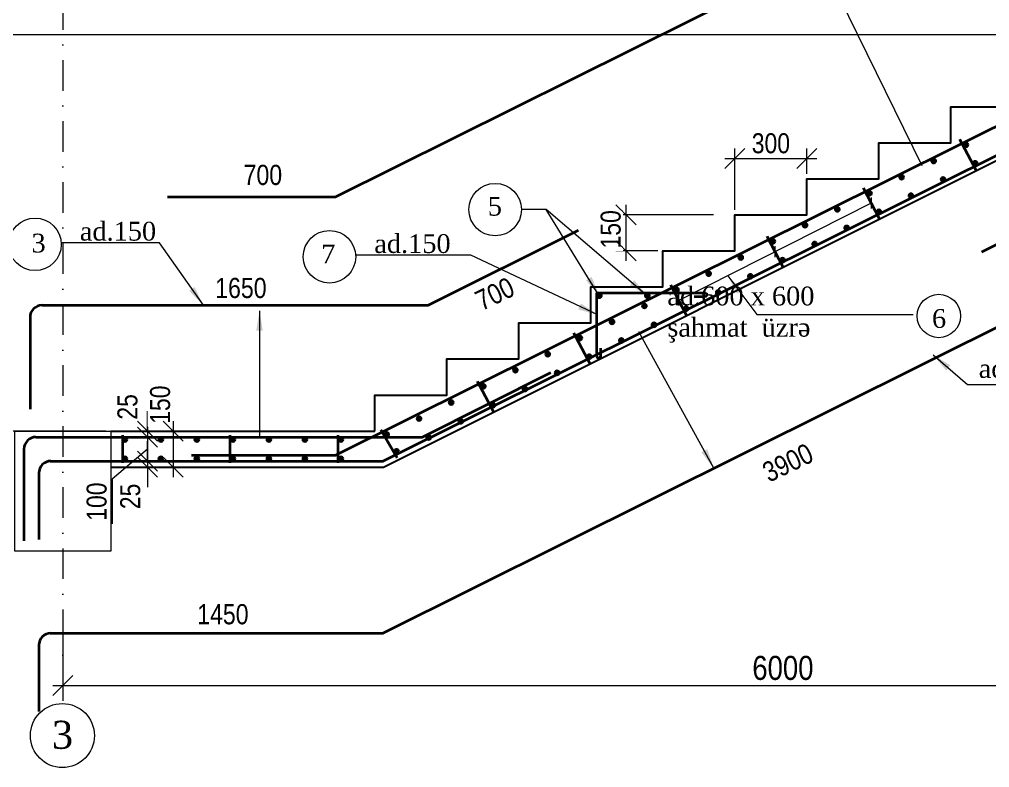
# Model space of a CAD drawing. Header units: millimetres. Extents: x -149347 to 251215, y -2929184 to -2541447.
# Drawn here: x 160894 to 173020, y -2624275 to -2614931 of the extents above; entities that cross this region are included whole.
import ezdxf

# ---------------------------------------------------------------- set-up
doc = ezdxf.new("R2010")
doc.units = ezdxf.units.MM
doc.linetypes.add('DASHDOTX2', pattern=[50.8, 25.4, -12.7, 0, -12.7])
doc.layers.add('oxlar', color=7, linetype='Continuous')
for name, color, linetype, lineweight in [('àğìà  0.25', 7, 'Continuous', 25), ('ИЧ  РАЗМЕР  0.09', 143, 'Continuous', 9), ('размер  0.09', 141, 'Continuous', 9)]:
    doc.layers.add(name, color=color, linetype=linetype, lineweight=lineweight)
doc.styles.get("Standard").update_dxf_attribs({"font": 'times.ttf'})
doc.styles.add('style1', font='A3TI(LA).TTF', dxfattribs={"height": 400})
doc.styles.add('style6', font='ARIALN.TTF', dxfattribs={"height": 300})
doc.dimstyles.new('DIM_100', dxfattribs={"dimscale": 100, "dimtxt": 250, "dimasz": 2.5, "dimexe": 1.25, "dimexo": 0.625, "dimtad": 1, "dimdec": 0, "dimtxsty": 'style1', "dimblk": 'OBLIQUE', "dimcen": 2.5, "dimdle": 1.25, "dimclrd": 251, "dimclre": 251, "dimaunit": 1, "dimadec": 3, "dimazin": 0, "dimtfac": 1, "dimtdec": 0, "dimtmove": 1, "dimatfit": 3, "dimfxl": 1.25, "dimlwd": 5, "dimlwe": 5, "dimarcsym": 0})

# ---------------------------------------------------------------- blocks, each defined once
blk = doc.blocks.new('_Oblique')
at = {"color": 0, "linetype": 'ByBlock', "lineweight": -2}
blk.add_line((-0.5, -0.5), (0.5, 0.5), dxfattribs=at)
blk = doc.blocks.new('*D1026')
at = {"color": 251, "linetype": 'ByBlock', "lineweight": 5, "ltscale": 15, "transparency": 16777216}
blk.add_line((159765, -2620197), (159765, -2614997), dxfattribs=at)
at = {"color": 251, "lineweight": 5, "ltscale": 15, "transparency": 16777216}
for p, q in [((174274, -2615122), (159640, -2615122)), ((161974, -2620072), (159640, -2620072))]:
    blk.add_line(p, q, dxfattribs=at)
at = {"layer": 'Defpoints', "color": 0, "lineweight": 15, "ltscale": 15, "transparency": 16777216}
for p in [(159765, -2615122), (174337, -2615122), (162037, -2620072)]:
    blk.add_point(p, dxfattribs=at)
at = {"color": 251, "lineweight": 5, "ltscale": 15, "transparency": 16777216, "xscale": 250, "yscale": 250, "zscale": 250}
for p, rotation in [((159765, -2615122), 90), ((159765, -2620072), 270)]:
    blk.add_blockref('_Oblique', p, dxfattribs=dict(at, rotation=rotation))
at = {"color": 0, "lineweight": 15, "ltscale": 15, "transparency": 16777216, "insert": (159575, -2617597), "char_height": 300, "attachment_point": 5, "rotation": 90, "style": 'style6', "bg_fill": 3, "box_fill_scale": 1.1, "bg_fill_color": 9, "bg_fill_true_color": 13158600, "bg_fill_transparency": 0}
blk.add_mtext('{\\fArial Narrow|b0|i0|c238|p34;\\H0.83333x;150x11=1650}', dxfattribs=at)
blk = doc.blocks.new('*D1027')
at = {"color": 251, "lineweight": 5, "ltscale": 15, "transparency": 16777216}
for p, q in [((169837, -2617309), (169837, -2616544)), ((170737, -2616859), (170737, -2616544))]:
    blk.add_line(p, q, dxfattribs=at)
at = {"color": 251, "linetype": 'ByBlock', "lineweight": 5, "ltscale": 15, "transparency": 16777216}
blk.add_line((169712, -2616669), (170862, -2616669), dxfattribs=at)
at = {"layer": 'Defpoints', "color": 0, "lineweight": 15, "ltscale": 15, "transparency": 16777216}
for p in [(170737, -2616669), (170737, -2616922), (169837, -2617372)]:
    blk.add_point(p, dxfattribs=at)
at = {"color": 0, "lineweight": 15, "ltscale": 15, "transparency": 16777216, "insert": (170287, -2616479), "char_height": 300, "attachment_point": 5, "style": 'style6', "bg_fill": 3, "box_fill_scale": 1.1, "bg_fill_color": 9, "bg_fill_true_color": 13158600, "bg_fill_transparency": 0}
blk.add_mtext('{\\H0.83333x;300}', dxfattribs=at)
at = {"color": 251, "lineweight": 5, "ltscale": 15, "transparency": 16777216, "xscale": 250, "yscale": 250, "zscale": 250, "rotation": 180}
blk.add_blockref('_Oblique', (169837, -2616669), dxfattribs=at)
at = {"color": 251, "lineweight": 5, "ltscale": 15, "transparency": 16777216, "xscale": 250, "yscale": 250, "zscale": 250}
blk.add_blockref('_Oblique', (170737, -2616669), dxfattribs=at)
blk = doc.blocks.new('*D1028')
at = {"color": 251, "linetype": 'ByBlock', "lineweight": 5, "ltscale": 15, "transparency": 16777216}
blk.add_line((168476, -2617247), (168476, -2617947), dxfattribs=at)
at = {"color": 251, "lineweight": 5, "ltscale": 15, "transparency": 16777216}
for p, q in [((169569, -2617372), (168351, -2617372)), ((168874, -2617822), (168351, -2617822))]:
    blk.add_line(p, q, dxfattribs=at)
at = {"layer": 'Defpoints', "color": 0, "lineweight": 15, "ltscale": 15, "transparency": 16777216}
for p in [(169632, -2617372), (168937, -2617822)]:
    blk.add_point(p, dxfattribs=at)
at = {"color": 0, "lineweight": 15, "ltscale": 15, "transparency": 16777216, "insert": (168286, -2617552), "char_height": 300, "attachment_point": 5, "rotation": 90, "style": 'style6', "bg_fill": 3, "box_fill_scale": 1.1, "bg_fill_color": 9, "bg_fill_true_color": 13158600, "bg_fill_transparency": 0}
blk.add_mtext('{\\H0.83333x;150}', dxfattribs=at)
at = {"layer": 'Defpoints', "color": 0, "lineweight": 15, "ltscale": 15, "transparency": 16777216}
blk.add_point((168476, -2617822), dxfattribs=at)
at = {"color": 251, "lineweight": 5, "ltscale": 15, "transparency": 16777216, "xscale": 250, "yscale": 250, "zscale": 250}
for p, rotation in [((168476, -2617372), 90), ((168476, -2617822), 270)]:
    blk.add_blockref('_Oblique', p, dxfattribs=dict(at, rotation=rotation))
blk = doc.blocks.new('*D1030')
at = {"color": 251, "linetype": 'ByBlock', "lineweight": 5, "ltscale": 15, "transparency": 16777216}
for p, q in [((162496, -2620072), (162496, -2619822)), ((162496, -2620072), (162496, -2620147)), ((162496, -2620147), (162496, -2620397))]:
    blk.add_line(p, q, dxfattribs=at)
at = {"color": 251, "lineweight": 5, "ltscale": 15, "transparency": 16777216}
for p, q in [((162704, -2620072), (162371, -2620072)), ((162704, -2620147), (162371, -2620147))]:
    blk.add_line(p, q, dxfattribs=at)
at = {"layer": 'Defpoints', "color": 0, "lineweight": 15, "ltscale": 15, "transparency": 16777216}
for p in [(162766, -2620072), (162496, -2620147), (162766, -2620147)]:
    blk.add_point(p, dxfattribs=at)
at = {"color": 251, "lineweight": 5, "ltscale": 15, "transparency": 16777216, "xscale": 250, "yscale": 250, "zscale": 250, "rotation": 90}
blk.add_blockref('_Oblique', (162496, -2620147), dxfattribs=at)
at = {"color": 0, "lineweight": 15, "ltscale": 15, "transparency": 16777216, "insert": (162246, -2619770), "char_height": 300, "attachment_point": 5, "rotation": 90, "style": 'style6', "bg_fill": 3, "box_fill_scale": 1.1, "bg_fill_color": 9, "bg_fill_true_color": 13158600, "bg_fill_transparency": 0}
blk.add_mtext('{\\H0.83333x;25}', dxfattribs=at)
at = {"color": 251, "lineweight": 5, "ltscale": 15, "transparency": 16777216, "xscale": 250, "yscale": 250, "zscale": 250, "rotation": 270}
blk.add_blockref('_Oblique', (162496, -2620072), dxfattribs=at)
blk = doc.blocks.new('*D1031')
at = {"color": 251, "linetype": 'ByBlock', "lineweight": 5, "ltscale": 15, "transparency": 16777216}
for p, q in [((162496, -2620447), (162496, -2620197)), ((162496, -2620447), (162496, -2620522)), ((162496, -2620522), (162496, -2620772))]:
    blk.add_line(p, q, dxfattribs=at)
at = {"color": 251, "lineweight": 5, "ltscale": 15, "transparency": 16777216}
for p, q in [((162496, -2620447), (162371, -2620447)), ((162496, -2620522), (162371, -2620522))]:
    blk.add_line(p, q, dxfattribs=at)
at = {"layer": 'Defpoints', "color": 0, "lineweight": 15, "ltscale": 15, "transparency": 16777216}
for p in [(162555, -2620447), (162496, -2620522), (162555, -2620522)]:
    blk.add_point(p, dxfattribs=at)
at = {"color": 251, "lineweight": 5, "ltscale": 15, "transparency": 16777216, "xscale": 250, "yscale": 250, "zscale": 250, "rotation": 270}
blk.add_blockref('_Oblique', (162496, -2620447), dxfattribs=at)
at = {"color": 0, "lineweight": 15, "ltscale": 15, "transparency": 16777216, "insert": (162281, -2620888), "char_height": 300, "attachment_point": 5, "rotation": 90, "style": 'style6', "bg_fill": 3, "box_fill_scale": 1.1, "bg_fill_color": 9, "bg_fill_true_color": 13158600, "bg_fill_transparency": 0}
blk.add_mtext('{\\H0.83333x;25}', dxfattribs=at)
at = {"color": 251, "lineweight": 5, "ltscale": 15, "transparency": 16777216, "xscale": 250, "yscale": 250, "zscale": 250, "rotation": 90}
blk.add_blockref('_Oblique', (162496, -2620522), dxfattribs=at)
blk = doc.blocks.new('*D1032')
at = {"color": 251, "linetype": 'ByBlock', "lineweight": 5, "ltscale": 15, "transparency": 16777216}
for p, q in [((162496, -2620022), (162496, -2620572)), ((162496, -2620297), (162052, -2620674)), ((162052, -2620674), (162052, -2621232))]:
    blk.add_line(p, q, dxfattribs=at)
at = {"color": 251, "lineweight": 5, "ltscale": 15, "transparency": 16777216}
for p, q in [((162496, -2620147), (162621, -2620147)), ((162496, -2620447), (162621, -2620447))]:
    blk.add_line(p, q, dxfattribs=at)
at = {"layer": 'Defpoints', "color": 0, "lineweight": 15, "ltscale": 15, "transparency": 16777216}
for p in [(162496, -2620147), (162496, -2620447), (162496, -2620447)]:
    blk.add_point(p, dxfattribs=at)
at = {"color": 251, "lineweight": 5, "ltscale": 15, "transparency": 16777216, "xscale": 250, "yscale": 250, "zscale": 250}
for p, rotation in [((162496, -2620147), 90), ((162496, -2620447), 270)]:
    blk.add_blockref('_Oblique', p, dxfattribs=dict(at, rotation=rotation))
at = {"color": 0, "lineweight": 15, "ltscale": 15, "transparency": 16777216, "insert": (161861, -2620953), "char_height": 300, "attachment_point": 5, "rotation": 90, "style": 'style6', "bg_fill": 3, "box_fill_scale": 1.1, "bg_fill_color": 9, "bg_fill_true_color": 13158600, "bg_fill_transparency": 0}
blk.add_mtext('{\\H0.83333x;100}', dxfattribs=at)
blk = doc.blocks.new('*D1033')
at = {"color": 251, "linetype": 'ByBlock', "lineweight": 5, "ltscale": 15, "transparency": 16777216}
blk.add_line((162817, -2619948), (162817, -2620648), dxfattribs=at)
at = {"color": 251, "lineweight": 5, "ltscale": 15, "transparency": 16777216}
for p, q in [((162817, -2620073), (162942, -2620073)), ((162817, -2620523), (162942, -2620523))]:
    blk.add_line(p, q, dxfattribs=at)
at = {"layer": 'Defpoints', "color": 0, "lineweight": 15, "ltscale": 15, "transparency": 16777216}
for p in [(162817, -2620073), (162817, -2620523), (162817, -2620523)]:
    blk.add_point(p, dxfattribs=at)
at = {"color": 251, "lineweight": 5, "ltscale": 15, "transparency": 16777216, "xscale": 250, "yscale": 250, "zscale": 250, "rotation": 270}
blk.add_blockref('_Oblique', (162817, -2620523), dxfattribs=at)
at = {"color": 0, "lineweight": 15, "ltscale": 15, "transparency": 16777216, "insert": (162654, -2619742), "char_height": 300, "attachment_point": 5, "rotation": 90, "style": 'style6', "bg_fill": 3, "box_fill_scale": 1.1, "bg_fill_color": 9, "bg_fill_true_color": 13158600, "bg_fill_transparency": 0}
blk.add_mtext('{\\H0.83333x;150}', dxfattribs=at)
at = {"color": 251, "lineweight": 5, "ltscale": 15, "transparency": 16777216, "xscale": 250, "yscale": 250, "zscale": 250, "rotation": 90}
blk.add_blockref('_Oblique', (162817, -2620073), dxfattribs=at)
blk = doc.blocks.new('*D1037')
at = {"color": 251, "lineweight": 5, "ltscale": 15, "transparency": 16777216}
for p, q in [((161437, -2622564), (161437, -2623373)), ((179437, -2622573), (179437, -2623373))]:
    blk.add_line(p, q, dxfattribs=at)
at = {"color": 251, "linetype": 'ByBlock', "lineweight": 5, "ltscale": 15, "transparency": 16777216}
blk.add_line((161312, -2623248), (179562, -2623248), dxfattribs=at)
at = {"layer": 'Defpoints', "color": 0, "lineweight": 15, "ltscale": 15, "transparency": 16777216}
for p in [(161437, -2622502), (179437, -2622511), (179437, -2623248)]:
    blk.add_point(p, dxfattribs=at)
at = {"color": 251, "lineweight": 5, "ltscale": 15, "transparency": 16777216, "xscale": 250, "yscale": 250, "zscale": 250, "rotation": 180}
blk.add_blockref('_Oblique', (161437, -2623248), dxfattribs=at)
at = {"color": 251, "lineweight": 5, "ltscale": 15, "transparency": 16777216, "xscale": 250, "yscale": 250, "zscale": 250}
blk.add_blockref('_Oblique', (179437, -2623248), dxfattribs=at)
at = {"color": 0, "lineweight": 15, "ltscale": 15, "transparency": 16777216, "insert": (170437, -2623032), "char_height": 300, "attachment_point": 5, "style": 'style6', "bg_fill": 3, "box_fill_scale": 1.1, "bg_fill_color": 9, "bg_fill_true_color": 13158600, "bg_fill_transparency": 0}
blk.add_mtext('6000', dxfattribs=at)

msp = doc.modelspace()

# ---------------------------------------------------------------- hatches: boundary and pattern name
at = {"lineweight": 15, "ltscale": 80}
h = msp.add_hatch(dxfattribs=at)
h.set_pattern_fill('ANGLE', color=4)
h.set_pattern_definition([(0, (-2536113.224, -315684.712), (0, 6.985), [5.08, -1.905]), (90, (-2536113.224, -315684.712), (-6.985, 4e-16), [5.08, -1.905])])
edge = h.paths.add_edge_path()
edge.add_arc((165607.89788, -2620323.93705), 27.78757, -180, 180, ccw=False)
h = msp.add_hatch(dxfattribs=at)
h.set_pattern_fill('ANGLE', color=4)
h.set_pattern_definition([(0, (-2533862.238, -315778.902), (0, 6.985), [5.08, -1.905]), (90, (-2533862.238, -315778.902), (-6.985, 4e-16), [5.08, -1.905])])
edge = h.paths.add_edge_path()
edge.add_arc((163112.64345, -2620418.12676), 27.78757, -180, 180, ccw=False)
h = msp.add_hatch(dxfattribs=at)
h.set_pattern_fill('ANGLE', color=4)
h.set_pattern_definition([(0, (-2534312.238, -315778.902), (0, 6.985), [5.08, -1.905]), (90, (-2534312.238, -315778.902), (-6.985, 4e-16), [5.08, -1.905])])
edge = h.paths.add_edge_path()
edge.add_arc((163562.64345, -2620418.12676), 27.78757, -180, 180, ccw=False)
h = msp.add_hatch(dxfattribs=at)
h.set_pattern_fill('ANGLE', color=4)
h.set_pattern_definition([(0, (-2534762.238, -315778.902), (0, 6.985), [5.08, -1.905]), (90, (-2534762.238, -315778.902), (-6.985, 4e-16), [5.08, -1.905])])
edge = h.paths.add_edge_path()
edge.add_arc((164012.64345, -2620418.12676), 27.78757, -180, 180, ccw=False)
h = msp.add_hatch(dxfattribs=at)
h.set_pattern_fill('ANGLE', color=4)
h.set_pattern_definition([(0, (-2535212.238, -315778.902), (0, 6.985), [5.08, -1.905]), (90, (-2535212.238, -315778.902), (-6.985, 4e-16), [5.08, -1.905])])
edge = h.paths.add_edge_path()
edge.add_arc((164462.64345, -2620418.12676), 27.78757, -180, 180, ccw=False)
h = msp.add_hatch(dxfattribs=at)
h.set_pattern_fill('ANGLE', color=4)
h.set_pattern_definition([(0, (-2535662.238, -315778.902), (0, 6.985), [5.08, -1.905]), (90, (-2535662.238, -315778.902), (-6.985, 4e-16), [5.08, -1.905])])
edge = h.paths.add_edge_path()
edge.add_arc((164912.64345, -2620418.12676), 27.78757, -180, 180, ccw=False)

# ---------------------------------------------------------------- linework, layer by layer
at = {"color": 1, "linetype": 'DASHDOTX2', "lineweight": 13, "ltscale": 15}
msp.add_line((161436.90576, -2613915.63858), (161436.90576, -2623474.72309), dxfattribs=at)
at = {"color": 7, "lineweight": 35, "ltscale": 80}
for p, q in [((165434.86587, -2620446.65341), (175852.39235, -2615263.17753)), ((165927.22169, -2620146.65341), (167537.22793, -2619341.74354)), ((161101.73694, -2620146.65341), (165927.22169, -2620146.65341)), ((160951.73694, -2620296.65341), (160951.73694, -2621444.33299)), ((161277.69106, -2620446.93671), (165434.86587, -2620446.65341)), ((161136.90576, -2620596.65341), (161136.90576, -2621424.98891)), ((161136.90576, -2622746.10908), (161136.90576, -2623574.44458))]:
    msp.add_line(p, q, dxfattribs=at)
at = {"color": 2, "lineweight": 25}
for p, q in [((165443.13635, -2620521.65341), (175342.99434, -2615571.72442)), ((162036.90576, -2620071.65341), (165336.90576, -2620071.65341)), ((162036.90576, -2620521.65341), (165443.13635, -2620521.65341))]:
    msp.add_line(p, q, dxfattribs=at)
msp.add_lwpolyline([(165336.90576, -2620071.65341), (165336.90576, -2619621.65341), (166236.90576, -2619621.65341), (166236.90576, -2619171.65341), (167136.90576, -2619171.65341), (167136.90576, -2618721.65341), (168036.90576, -2618721.65341), (168036.90576, -2618271.65341), (168936.90576, -2618271.65341), (168936.90576, -2617821.65341), (169836.90576, -2617821.65341), (169836.90576, -2617371.65341), (170736.90576, -2617371.65341), (170736.90576, -2616921.65341), (171636.90576, -2616921.65341), (171636.90576, -2616471.65341), (172536.90576, -2616471.65341), (172536.90576, -2616021.65341), (173436.90576, -2616021.65341), (173436.90576, -2615571.65341), (174336.90576, -2615571.65341), (174336.90576, -2615571.65341)], dxfattribs=at)
at = {"color": 7, "lineweight": 35, "ltscale": 80}
msp.add_arc((161286.90576, -2620596.65341), 150, 90, 180, dxfattribs=at)
at = {"layer": 'oxlar', "color": 2, "lineweight": 13}
msp.add_circle((161431.54876, -2623874.72309), 400, dxfattribs=at)
at = {"layer": 'àğìà  0.25', "lineweight": 30}
for centre in [(165607.89788, -2620323.93705), (162212.64345, -2620418.12676), (162662.64345, -2620418.12676), (163112.64345, -2620418.12676), (163562.64345, -2620418.12676), (164012.64345, -2620418.12676), (164462.64345, -2620418.12676), (164912.64345, -2620418.12676)]:
    msp.add_circle(centre, 27.78757, dxfattribs=at)

# ---------------------------------------------------------------- texts
at = {"layer": 'oxlar', "color": 2, "lineweight": 13, "insert": (161960.02531, -2623689.99849), "char_height": 350, "width": 1053.9061059, "attachment_point": 3}
msp.add_mtext('\\pxqc;3', dxfattribs=at)

# ---------------------------------------------------------------- next in the draw order: dimensions: what is measured, and where the dimension line sits
at = {"color": 7, "lineweight": 15, "ltscale": 15}
dim = msp.add_linear_dim(base=(159764.92163, -2615121.65341), p1=(162036.90576, -2620071.65341), p2=(174336.90576, -2615121.65341), angle=90, text='{\\fArial Narrow|b0|i0|c238|p34;\\H0.83333x;150x11=1650}', dimstyle='DIM_100', override={"dimlfac": 0.333333, "dimtxsty": 'style6', "dimfxl": 200, "dimfxlon": 1, "dimtfill": 1, "dimtfillclr": 256, "dimarcsym": 1}, dxfattribs=at)
dim.commit()
dim.dimension.update_dxf_attribs({"geometry": '*D1026', "text_midpoint": (159764.92163, -2617596.65341), "dimtype": 160})
dim = msp.add_linear_dim(base=(179436.90576, -2623247.59333), p1=(161436.90576, -2622501.94911), p2=(179436.90576, -2622510.81333), angle=0, dimstyle='DIM_100', override={"dimlfac": 0.333333, "dimtxsty": 'style6', "dimfxl": 200, "dimfxlon": 1, "dimtfill": 1, "dimtfillclr": 256, "dimarcsym": 1}, dxfattribs=at)
dim.commit()
dim.dimension.update_dxf_attribs({"geometry": '*D1037', "text_midpoint": (170436.90576, -2623031.92143)})

# ---------------------------------------------------------------- next in the draw order: hatches: boundary and pattern name
at = {"lineweight": 15, "ltscale": 80}
h = msp.add_hatch(dxfattribs=at)
h.set_pattern_fill('ANGLE', color=4)
h.set_pattern_definition([(0, (-2528997.913, -311857.251), (0, 6.985), [5.08, -1.905]), (90, (-2528997.913, -311857.251), (-6.985, 4e-16), [5.08, -1.905])])
edge = h.paths.add_edge_path()
edge.add_arc((172723.2091, -2616496.47578), 27.78757, -180, 180, ccw=False)
h = msp.add_hatch(dxfattribs=at)
h.set_pattern_fill('ANGLE', color=4)
h.set_pattern_definition([(0, (-2529399.358, -312059.0394), (0, 6.985), [5.08, -1.905]), (90, (-2529399.358, -312059.0394), (-6.985, 4e-16), [5.08, -1.905])])
edge = h.paths.add_edge_path()
edge.add_arc((172321.76436, -2616698.26435), 27.78757, -180, 180, ccw=False)
h = msp.add_hatch(dxfattribs=at)
h.set_pattern_fill('ANGLE', color=4)
h.set_pattern_definition([(0, (-2528880.749, -312087.9134), (0, 6.985), [5.08, -1.905]), (90, (-2528880.749, -312087.9134), (-6.985, 4e-16), [5.08, -1.905])])
edge = h.paths.add_edge_path()
edge.add_arc((172840.37334, -2616727.13838), 27.78757, -180, 180, ccw=False)
h = msp.add_hatch(dxfattribs=at)
h.set_pattern_fill('ANGLE', color=4)
h.set_pattern_definition([(0, (-2529800.8024, -312260.828), (0, 6.985), [5.08, -1.905]), (90, (-2529800.8024, -312260.828), (-6.985, 4e-16), [5.08, -1.905])])
edge = h.paths.add_edge_path()
edge.add_arc((171920.31961, -2616900.05292), 27.78757, -180, 180, ccw=False)
h = msp.add_hatch(dxfattribs=at)
h.set_pattern_fill('ANGLE', color=4)
h.set_pattern_definition([(0, (-2529282.1934, -312289.702), (0, 6.985), [5.08, -1.905]), (90, (-2529282.1934, -312289.702), (-6.985, 4e-16), [5.08, -1.905])])
edge = h.paths.add_edge_path()
edge.add_arc((172438.9286, -2616928.92695), 27.78757, -180, 180, ccw=False)
h = msp.add_hatch(dxfattribs=at)
h.set_pattern_fill('ANGLE', color=4)
h.set_pattern_definition([(0, (-2530202.247, -312462.6166), (0, 6.985), [5.08, -1.905]), (90, (-2530202.247, -312462.6166), (-6.985, 4e-16), [5.08, -1.905])])
edge = h.paths.add_edge_path()
edge.add_arc((171518.87487, -2617101.84149), 27.78757, -180, 180, ccw=False)
h = msp.add_hatch(dxfattribs=at)
h.set_pattern_fill('ANGLE', color=4)
h.set_pattern_definition([(0, (-2529683.638, -312491.4906), (0, 6.985), [5.08, -1.905]), (90, (-2529683.638, -312491.4906), (-6.985, 4e-16), [5.08, -1.905])])
edge = h.paths.add_edge_path()
edge.add_arc((172037.48385, -2617130.71552), 27.78757, -180, 180, ccw=False)
h = msp.add_hatch(dxfattribs=at)
h.set_pattern_fill('ANGLE', color=4)
h.set_pattern_definition([(0, (-2530603.692, -312664.405), (0, 6.985), [5.08, -1.905]), (90, (-2530603.692, -312664.405), (-6.985, 4e-16), [5.08, -1.905])])
edge = h.paths.add_edge_path()
edge.add_arc((171117.43012, -2617303.63006), 27.78757, -180, 180, ccw=False)
h = msp.add_hatch(dxfattribs=at)
h.set_pattern_fill('ANGLE', color=4)
h.set_pattern_definition([(0, (-2530085.083, -312693.279), (0, 6.985), [5.08, -1.905]), (90, (-2530085.083, -312693.279), (-6.985, 4e-16), [5.08, -1.905])])
edge = h.paths.add_edge_path()
edge.add_arc((171636.03911, -2617332.5041), 27.78757, -180, 180, ccw=False)
h = msp.add_hatch(dxfattribs=at)
h.set_pattern_fill('ANGLE', color=4)
h.set_pattern_definition([(0, (-2531007.809, -312860.8195), (0, 6.985), [5.08, -1.905]), (90, (-2531007.809, -312860.8195), (-6.985, 4e-16), [5.08, -1.905])])
edge = h.paths.add_edge_path()
edge.add_arc((170713.31297, -2617500.04443), 27.78757, -180, 180, ccw=False)
h = msp.add_hatch(dxfattribs=at)
h.set_pattern_fill('ANGLE', color=4)
h.set_pattern_definition([(0, (-2530486.528, -312895.068), (0, 6.985), [5.08, -1.905]), (90, (-2530486.528, -312895.068), (-6.985, 4e-16), [5.08, -1.905])])
edge = h.paths.add_edge_path()
edge.add_arc((171234.59436, -2617534.29267), 27.78757, -180, 180, ccw=False)
h = msp.add_hatch(dxfattribs=at)
h.set_pattern_fill('ANGLE', color=4)
h.set_pattern_definition([(0, (-2531409.254, -313062.608), (0, 6.985), [5.08, -1.905]), (90, (-2531409.254, -313062.608), (-6.985, 4e-16), [5.08, -1.905])])
edge = h.paths.add_edge_path()
edge.add_arc((170311.86822, -2617701.833), 27.78757, -180, 180, ccw=False)
h = msp.add_hatch(dxfattribs=at)
h.set_pattern_fill('ANGLE', color=4)
h.set_pattern_definition([(0, (-2530887.9724, -313096.856), (0, 6.985), [5.08, -1.905]), (90, (-2530887.9724, -313096.856), (-6.985, 4e-16), [5.08, -1.905])])
edge = h.paths.add_edge_path()
edge.add_arc((170833.14962, -2617736.08124), 27.78757, -180, 180, ccw=False)
h = msp.add_hatch(dxfattribs=at)
h.set_pattern_fill('ANGLE', color=4)
h.set_pattern_definition([(0, (-2531810.6986, -313264.3966), (0, 6.985), [5.08, -1.905]), (90, (-2531810.6986, -313264.3966), (-6.985, 4e-16), [5.08, -1.905])])
edge = h.paths.add_edge_path()
edge.add_arc((169910.42348, -2617903.62157), 27.78757, -180, 180, ccw=False)
h = msp.add_hatch(dxfattribs=at)
h.set_pattern_fill('ANGLE', color=4)
h.set_pattern_definition([(0, (-2531289.417, -313298.645), (0, 6.985), [5.08, -1.905]), (90, (-2531289.417, -313298.645), (-6.985, 4e-16), [5.08, -1.905])])
edge = h.paths.add_edge_path()
edge.add_arc((170431.70487, -2617937.86981), 27.78757, -180, 180, ccw=False)
h = msp.add_hatch(dxfattribs=at)
h.set_pattern_fill('ANGLE', color=4)
h.set_pattern_definition([(0, (-2532212.143, -313466.185), (0, 6.985), [5.08, -1.905]), (90, (-2532212.143, -313466.185), (-6.985, 4e-16), [5.08, -1.905])])
edge = h.paths.add_edge_path()
edge.add_arc((169508.97873, -2618105.41014), 27.78757, -180, 180, ccw=False)
h = msp.add_hatch(dxfattribs=at)
h.set_pattern_fill('ANGLE', color=4)
h.set_pattern_definition([(0, (-2531690.862, -313500.4334), (0, 6.985), [5.08, -1.905]), (90, (-2531690.862, -313500.4334), (-6.985, 4e-16), [5.08, -1.905])])
edge = h.paths.add_edge_path()
edge.add_arc((170030.26013, -2618139.65838), 27.78757, -180, 180, ccw=False)
h = msp.add_hatch(dxfattribs=at)
h.set_pattern_fill('ANGLE', color=4)
h.set_pattern_definition([(0, (-2532613.588, -313667.974), (0, 6.985), [5.08, -1.905]), (90, (-2532613.588, -313667.974), (-6.985, 4e-16), [5.08, -1.905])])
edge = h.paths.add_edge_path()
edge.add_arc((169107.53399, -2618307.19872), 27.78757, -180, 180, ccw=False)
h = msp.add_hatch(dxfattribs=at)
h.set_pattern_fill('ANGLE', color=4)
h.set_pattern_definition([(0, (-2647319.596, -313741.871), (0, 6.985), [5.08, -1.905]), (90, (-2647319.596, -313741.871), (-6.985, 4e-16), [5.08, -1.905])])
edge = h.paths.add_edge_path()
edge.add_arc((168142.54803, -2618381.09623), 27.78757, 0, 360)
h = msp.add_hatch(dxfattribs=at)
h.set_pattern_fill('ANGLE', color=4)
h.set_pattern_definition([(0, (-2647919.596, -313741.871), (0, 6.985), [5.08, -1.905]), (90, (-2647919.596, -313741.871), (-6.985, 4e-16), [5.08, -1.905])])
edge = h.paths.add_edge_path()
edge.add_arc((168742.54803, -2618381.09623), 27.78757, 0, 360)
h = msp.add_hatch(dxfattribs=at)
h.set_pattern_fill('ANGLE', color=4)
h.set_pattern_definition([(0, (-2532092.307, -313702.222), (0, 6.985), [5.08, -1.905]), (90, (-2532092.307, -313702.222), (-6.985, 4e-16), [5.08, -1.905])])
edge = h.paths.add_edge_path()
edge.add_arc((169628.81538, -2618341.44695), 27.78757, -180, 180, ccw=False)
h = msp.add_hatch(dxfattribs=at)
h.set_pattern_fill('ANGLE', color=4)
h.set_pattern_definition([(0, (-2533015.033, -313869.7624), (0, 6.985), [5.08, -1.905]), (90, (-2533015.033, -313869.7624), (-6.985, 4e-16), [5.08, -1.905])])
edge = h.paths.add_edge_path()
edge.add_arc((168706.08924, -2618508.98729), 27.78757, -180, 180, ccw=False)
h = msp.add_hatch(dxfattribs=at)
h.set_pattern_fill('ANGLE', color=4)
h.set_pattern_definition([(0, (-2532493.7514, -313904.0106), (0, 6.985), [5.08, -1.905]), (90, (-2532493.7514, -313904.0106), (-6.985, 4e-16), [5.08, -1.905])])
edge = h.paths.add_edge_path()
edge.add_arc((169227.37064, -2618543.23553), 27.78757, -180, 180, ccw=False)
h = msp.add_hatch(dxfattribs=at)
h.set_pattern_fill('ANGLE', color=4)
h.set_pattern_definition([(0, (-2533420.5565, -314068.575), (0, 6.985), [5.08, -1.905]), (90, (-2533420.5565, -314068.575), (-6.985, 4e-16), [5.08, -1.905])])
edge = h.paths.add_edge_path()
edge.add_arc((168300.56555, -2618707.79971), 27.78757, -180, 180, ccw=False)
h = msp.add_hatch(dxfattribs=at)
h.set_pattern_fill('ANGLE', color=4)
h.set_pattern_definition([(0, (-2532895.196, -314105.799), (0, 6.985), [5.08, -1.905]), (90, (-2532895.196, -314105.799), (-6.985, 4e-16), [5.08, -1.905])])
edge = h.paths.add_edge_path()
edge.add_arc((168825.92589, -2618745.0241), 27.78757, -180, 180, ccw=False)
h = msp.add_hatch(dxfattribs=at)
h.set_pattern_fill('ANGLE', color=4)
h.set_pattern_definition([(0, (-2533822.001, -314270.363), (0, 6.985), [5.08, -1.905]), (90, (-2533822.001, -314270.363), (-6.985, 4e-16), [5.08, -1.905])])
edge = h.paths.add_edge_path()
edge.add_arc((167899.1208, -2618909.58828), 27.78757, -180, 180, ccw=False)
h = msp.add_hatch(dxfattribs=at)
h.set_pattern_fill('ANGLE', color=4)
h.set_pattern_definition([(0, (-2533303.111, -314302.192), (0, 6.985), [5.08, -1.905]), (90, (-2533303.111, -314302.192), (-6.985, 4e-16), [5.08, -1.905])])
edge = h.paths.add_edge_path()
edge.add_arc((168418.01109, -2618941.41705), 27.78757, -180, 180, ccw=False)
h = msp.add_hatch(dxfattribs=at)
h.set_pattern_fill('ANGLE', color=4)
h.set_pattern_definition([(0, (-2534223.446, -314472.152), (0, 6.985), [5.08, -1.905]), (90, (-2534223.446, -314472.152), (-6.985, 4e-16), [5.08, -1.905])])
edge = h.paths.add_edge_path()
edge.add_arc((167497.67606, -2619111.37685), 27.78757, -180, 180, ccw=False)
h = msp.add_hatch(dxfattribs=at)
h.set_pattern_fill('ANGLE', color=4)
h.set_pattern_definition([(0, (-2533704.556, -314503.981), (0, 6.985), [5.08, -1.905]), (90, (-2533704.556, -314503.981), (-6.985, 4e-16), [5.08, -1.905])])
edge = h.paths.add_edge_path()
edge.add_arc((168016.56635, -2619143.20562), 27.78757, -180, 180, ccw=False)
h = msp.add_hatch(dxfattribs=at)
h.set_pattern_fill('ANGLE', color=4)
h.set_pattern_definition([(0, (-2534627.282, -314671.521), (0, 6.985), [5.08, -1.905]), (90, (-2534627.282, -314671.521), (-6.985, 4e-16), [5.08, -1.905])])
edge = h.paths.add_edge_path()
edge.add_arc((167093.84021, -2619310.74596), 27.78757, -180, 180, ccw=False)
h = msp.add_hatch(dxfattribs=at)
h.set_pattern_fill('ANGLE', color=4)
h.set_pattern_definition([(0, (-2534106.0004, -314705.769), (0, 6.985), [5.08, -1.905]), (90, (-2534106.0004, -314705.769), (-6.985, 4e-16), [5.08, -1.905])])
edge = h.paths.add_edge_path()
edge.add_arc((167615.1216, -2619344.9942), 27.78757, -180, 180, ccw=False)
h = msp.add_hatch(dxfattribs=at)
h.set_pattern_fill('ANGLE', color=4)
h.set_pattern_definition([(0, (-2535028.7266, -314873.3096), (0, 6.985), [5.08, -1.905]), (90, (-2535028.7266, -314873.3096), (-6.985, 4e-16), [5.08, -1.905])])
edge = h.paths.add_edge_path()
edge.add_arc((166692.39546, -2619512.53453), 27.78757, -180, 180, ccw=False)
h = msp.add_hatch(dxfattribs=at)
h.set_pattern_fill('ANGLE', color=4)
h.set_pattern_definition([(0, (-2534507.445, -314907.558), (0, 6.985), [5.08, -1.905]), (90, (-2534507.445, -314907.558), (-6.985, 4e-16), [5.08, -1.905])])
edge = h.paths.add_edge_path()
edge.add_arc((167213.67686, -2619546.78277), 27.78757, -180, 180, ccw=False)
h = msp.add_hatch(dxfattribs=at)
h.set_pattern_fill('ANGLE', color=4)
h.set_pattern_definition([(0, (-2535430.171, -315075.098), (0, 6.985), [5.08, -1.905]), (90, (-2535430.171, -315075.098), (-6.985, 4e-16), [5.08, -1.905])])
edge = h.paths.add_edge_path()
edge.add_arc((166290.95072, -2619714.3231), 27.78757, -180, 180, ccw=False)
h = msp.add_hatch(dxfattribs=at)
h.set_pattern_fill('ANGLE', color=4)
h.set_pattern_definition([(0, (-2534908.89, -315109.3464), (0, 6.985), [5.08, -1.905]), (90, (-2534908.89, -315109.3464), (-6.985, 4e-16), [5.08, -1.905])])
edge = h.paths.add_edge_path()
edge.add_arc((166812.23211, -2619748.57134), 27.78757, -180, 180, ccw=False)
h = msp.add_hatch(dxfattribs=at)
h.set_pattern_fill('ANGLE', color=4)
h.set_pattern_definition([(0, (-2535831.616, -315276.887), (0, 6.985), [5.08, -1.905]), (90, (-2535831.616, -315276.887), (-6.985, 4e-16), [5.08, -1.905])])
edge = h.paths.add_edge_path()
edge.add_arc((165889.50597, -2619916.11167), 27.78757, -180, 180, ccw=False)
h = msp.add_hatch(dxfattribs=at)
h.set_pattern_fill('ANGLE', color=4)
h.set_pattern_definition([(0, (-2535310.335, -315311.135), (0, 6.985), [5.08, -1.905]), (90, (-2535310.335, -315311.135), (-6.985, 4e-16), [5.08, -1.905])])
edge = h.paths.add_edge_path()
edge.add_arc((166410.78737, -2619950.35991), 27.78757, -180, 180, ccw=False)
h = msp.add_hatch(dxfattribs=at)
h.set_pattern_fill('ANGLE', color=4)
h.set_pattern_definition([(0, (-2536235.358, -315475.6135), (0, 6.985), [5.08, -1.905]), (90, (-2536235.358, -315475.6135), (-6.985, 4e-16), [5.08, -1.905])])
edge = h.paths.add_edge_path()
edge.add_arc((165485.76389, -2620114.83845), 27.78757, -180, 180, ccw=False)
h = msp.add_hatch(dxfattribs=at)
h.set_pattern_fill('ANGLE', color=4)
h.set_pattern_definition([(0, (-2533862.238, -315538.662), (0, 6.985), [5.08, -1.905]), (90, (-2533862.238, -315538.662), (-6.985, 4e-16), [5.08, -1.905])])
edge = h.paths.add_edge_path()
edge.add_arc((163112.64345, -2620177.88674), 27.78757, -180, 180, ccw=False)
h = msp.add_hatch(dxfattribs=at)
h.set_pattern_fill('ANGLE', color=4)
h.set_pattern_definition([(0, (-2534312.238, -315538.662), (0, 6.985), [5.08, -1.905]), (90, (-2534312.238, -315538.662), (-6.985, 4e-16), [5.08, -1.905])])
edge = h.paths.add_edge_path()
edge.add_arc((163562.64345, -2620177.88674), 27.78757, -180, 180, ccw=False)
h = msp.add_hatch(dxfattribs=at)
h.set_pattern_fill('ANGLE', color=4)
h.set_pattern_definition([(0, (-2534762.238, -315538.662), (0, 6.985), [5.08, -1.905]), (90, (-2534762.238, -315538.662), (-6.985, 4e-16), [5.08, -1.905])])
edge = h.paths.add_edge_path()
edge.add_arc((164012.64345, -2620177.88674), 27.78757, -180, 180, ccw=False)
h = msp.add_hatch(dxfattribs=at)
h.set_pattern_fill('ANGLE', color=4)
h.set_pattern_definition([(0, (-2535212.238, -315538.662), (0, 6.985), [5.08, -1.905]), (90, (-2535212.238, -315538.662), (-6.985, 4e-16), [5.08, -1.905])])
edge = h.paths.add_edge_path()
edge.add_arc((164462.64345, -2620177.88674), 27.78757, -180, 180, ccw=False)
h = msp.add_hatch(dxfattribs=at)
h.set_pattern_fill('ANGLE', color=4)
h.set_pattern_definition([(0, (-2535661.9016, -315538.6515), (0, 6.985), [5.08, -1.905]), (90, (-2535661.9016, -315538.6515), (-6.985, 4e-16), [5.08, -1.905])])
edge = h.paths.add_edge_path()
edge.add_arc((164912.30729, -2620177.87643), 27.78757, -180, 180, ccw=False)
h = msp.add_hatch(dxfattribs=at)
h.set_pattern_fill('ANGLE', color=4)
h.set_pattern_definition([(0, (-2535711.7794, -315512.9235), (0, 6.985), [5.08, -1.905]), (90, (-2535711.7794, -315512.9235), (-6.985, 4e-16), [5.08, -1.905])])
edge = h.paths.add_edge_path()
edge.add_arc((166009.34262, -2620152.14848), 27.78757, -180, 180, ccw=False)

# ---------------------------------------------------------------- next in the draw order: linework, layer by layer
at = {"color": 7, "lineweight": 35, "ltscale": 80}
for p, q in [((172643.79607, -2616428.00562), (172846.51473, -2616810.5703)), ((171439.46184, -2617033.37134), (171642.1805, -2617415.93602)), ((166002.69275, -2618501.24239), (167881.03336, -2617562.18087)), ((170235.1276, -2617638.73706), (170437.84626, -2618021.30174)), ((169030.79337, -2618244.10277), (169233.51203, -2618626.66745)), ((168111.90576, -2619141.68925), (168111.90576, -2618346.65341)), ((168111.90576, -2618346.65341), (169470.36543, -2618346.65341)), ((169437.4155, -2618396.8089), (169329.82541, -2618396.8089)), ((161177.20799, -2618501.24239), (166002.69275, -2618501.24239)), ((161027.20799, -2618651.24239), (161027.20799, -2619798.92197)), ((167819.98908, -2618844.07287), (168022.70774, -2619226.63755)), ((168156.37085, -2619035.20585), (168156.37085, -2619143.75242)), ((166615.65485, -2619449.43858), (166818.3735, -2619832.00326)), ((165411.32061, -2620054.8043), (165614.03927, -2620407.36898)), ((163525.72631, -2620124.93046), (163525.72631, -2620467.18875)), ((164875.72631, -2620124.93046), (164875.72631, -2620467.18875)), ((161277.69106, -2622596.39238), (165434.86587, -2622596.10908))]:
    msp.add_line(p, q, dxfattribs=at)
at = {"color": 1, "lineweight": 15, "ltscale": 15}
for p, q in [((171540.82117, -2617156.37736), (171540.82117, -2617292.93)), ((170337.92609, -2617764.45901), (170337.92609, -2617901.01166)), ((169132.1527, -2618367.10879), (169132.1527, -2618503.66143))]:
    msp.add_line(p, q, dxfattribs=at)
at = {"color": 7, "lineweight": 35, "ltscale": 80}
msp.add_lwpolyline([(172921.5283, -2617832.70221), (174799.8254, -2616893.55365), (179667.14554, -2616893.55365)], dxfattribs=at)
for centre, radius, start, end in [((161177.20799, -2618651.24239), 150, 90, 180), ((168134.13831, -2619141.68925), 22.23254, 180, 0), ((161101.73694, -2620296.65341), 150, 90, 180), ((161286.90576, -2622746.10908), 150, 90, 180)]:
    msp.add_arc(centre, radius, start, end, dxfattribs=at)
msp.add_open_spline([(169470.36543, -2618346.65341), (169490.36896, -2618346.65341), (169507.44019, -2618400.50725), (169437.4155, -2618396.8089)], degree=3, dxfattribs=at)
at = {"layer": 'àğìà  0.25', "lineweight": 30}
for centre in [(172723.2091, -2616496.47578), (172321.76436, -2616698.26435), (172840.37334, -2616727.13838), (171920.31961, -2616900.05292), (172438.9286, -2616928.92695), (171518.87487, -2617101.84149), (172037.48385, -2617130.71552), (171117.43012, -2617303.63006), (171636.03911, -2617332.5041), (170713.31297, -2617500.04443), (171234.59436, -2617534.29267), (170311.86822, -2617701.833), (170833.14962, -2617736.08124), (169910.42348, -2617903.62157), (170431.70487, -2617937.86981), (169508.97873, -2618105.41014), (170030.26013, -2618139.65838), (169107.53399, -2618307.19872), (168142.54803, -2618381.09623), (168742.54803, -2618381.09623), (169628.81538, -2618341.44695), (168706.08924, -2618508.98729), (169227.37064, -2618543.23553), (168300.56555, -2618707.79971), (168825.92589, -2618745.0241), (167899.1208, -2618909.58828), (168418.01109, -2618941.41705), (167497.67606, -2619111.37685), (168016.56635, -2619143.20562), (167093.84021, -2619310.74596), (167615.1216, -2619344.9942), (166692.39546, -2619512.53453), (167213.67686, -2619546.78277), (166290.95072, -2619714.3231), (166812.23211, -2619748.57134), (165889.50597, -2619916.11167), (166410.78737, -2619950.35991), (165485.76389, -2620114.83845), (162212.64345, -2620177.88674), (162662.64345, -2620177.88674), (163112.64345, -2620177.88674), (163562.64345, -2620177.88674), (164012.64345, -2620177.88674), (164462.64345, -2620177.88674), (164912.30729, -2620177.87643), (166009.34262, -2620152.14848)]:
    msp.add_circle(centre, 27.78757, dxfattribs=at)
at = {"layer": 'ИЧ  РАЗМЕР  0.09'}
for centre, radius in [((166840.71685, -2617305.88149), 328.00739), ((161089.45608, -2617740.25377), 328.00739), ((164769.80923, -2617894.74549), 328.00739), ((172385.52394, -2618634.53406), 270.78939)]:
    msp.add_circle(centre, radius, dxfattribs=at)

# ---------------------------------------------------------------- next in the draw order: texts
at = {"layer": 'ИЧ  РАЗМЕР  0.09', "char_height": 252, "attachment_point": 5, "style": 'style6'}
for s, insert in [('{\\fArial Narrow|b0|i0|c238|p34;700}', (163937.2705, -2616874.39515)), ('{\\fArial Narrow|b0|i0|c238|p34;1650}', (163662.76206, -2618286.16469)), ('{\\fArial Narrow|b0|i0|c238|p34;1450}', (163437.52916, -2622361.18043))]:
    msp.add_mtext(s, dxfattribs=dict(at, insert=insert))
at = {"layer": 'ИЧ  РАЗМЕР  0.09', "char_height": 252, "attachment_point": 5, "rotation": 25.619665584, "style": 'style6'}
for s, insert in [('{\\fArial Narrow|b0|i0|c238|p34;700}', (166837.02296, -2618358.61625)), ('{\\fArial Narrow|b0|i0|c238|p34;3900}', (170498.87979, -2620467.65995))]:
    msp.add_mtext(s, dxfattribs=dict(at, insert=insert))
at = {"layer": 'размер  0.09', "char_height": 234.36}
for s, insert, attachment_point in [('{\\fTimes New Roman|b0|i0|c238|p18;5}', (166748.99508, -2617146.76946), 1), ('аd.150', (161649.86341, -2617458.55236), 1), ('{\\fTimes New Roman|b0|i0|c238|p18;3}', (161045.62928, -2617606.72188), 1), ('аd.150', (165330.21657, -2617613.04408), 1), ('{\\fTimes New Roman|b0|i0|c238|p18;7}', (164666.10656, -2617743.82011), 1), ('\\pxsm1,qd;аd.{\\fTimes New Roman|b0|i0|c238|p18;6}00 х {\\fTimes New Roman|b0|i0|c238|p18;6}00  \\P{\\fTimes New Roman|b0|i0|c238|p18;şahmat  üzrə} ', (171008.1141, -2618267.81504), 3), ('{\\fTimes New Roman|b0|i0|c238|p18;6}', (172477.24571, -2618548.28702), 3), ('аd.150', (172884.61775, -2619173.03567), 1)]:
    msp.add_mtext(s, dxfattribs=dict(at, insert=insert, attachment_point=attachment_point))

# ---------------------------------------------------------------- next in the draw order: dimensions: what is measured, and where the dimension line sits
at = {"color": 7, "lineweight": 15, "ltscale": 15}
for base, p1, p2, angle, picture, middle in [((170736.90576, -2616669.14087), (169836.90576, -2617371.65341), (170736.90576, -2616921.65341), 0, '*D1027', (170286.90576, -2616669.14087)), ((168475.86839, -2617821.65341), (169631.87831, -2617371.65341), (168936.90576, -2617821.65341), 90, '*D1028', (168475.86839, -2617551.86454))]:
    dim = msp.add_linear_dim(base=base, p1=p1, p2=p2, angle=angle, text='{\\H0.83333x;<>}', dimstyle='DIM_100', override={"dimlfac": 0.333333, "dimtxsty": 'style6', "dimfxl": 200, "dimfxlon": 1, "dimtfill": 1, "dimtfillclr": 256, "dimarcsym": 1}, dxfattribs=at)
    dim.commit()
    dim.dimension.update_dxf_attribs({"geometry": picture, "text_midpoint": middle, "dimtype": 160})

# ---------------------------------------------------------------- next in the draw order: leaders
at = {"color": 7, "lineweight": 15, "ltscale": 80}
for points, override in [([(163193.67004, -2618501.24239), (162646.98643, -2617722.2037), (161411.50591, -2617722.2037)], {"dimtad": 0}), ([(169747.78482, -2618131.06067), (170110.23419, -2618616.48399), (172063.47411, -2618616.48399)], {"dimtad": 0}), ([(163895.33911, -2618569.65602), (163897.22499, -2620150.78781)], {"dimgap": 0.625, "dimtad": 0}), ([(169574.515, -2620536.33304), (168638.43824, -2618833.69064)], {"dimgap": 0.625, "dimtad": 0}), ([(172314.39011, -2619119.19733), (172744.32895, -2619488.42283), (174014.19606, -2619488.42283)], {"dimtad": 0})]:
    msp.add_leader(points, dimstyle='DIM_100', override=override, dxfattribs=at)

# ---------------------------------------------------------------- next in the draw order: linework, layer by layer
at = {"color": 1, "lineweight": 15, "ltscale": 15}
msp.add_line((171540.82117, -2617224.65368), (169135.03101, -2618440.81698), dxfattribs=at)
at = {"color": 7, "lineweight": 35, "ltscale": 80}
msp.add_line((165434.86587, -2622596.10908), (175852.39235, -2617412.6332), dxfattribs=at)
for points in [[(162744.61086, -2617145.57985), (164844.61086, -2617145.57985), (175235.10234, -2611978.72489), (179783.03936, -2611978.72489)], [(163046.29061, -2620371.65341), (164844.61086, -2620371.65341), (175235.10234, -2615204.79845), (179783.03936, -2615204.79845)]]:
    msp.add_lwpolyline(points, dxfattribs=at)

# ---------------------------------------------------------------- next in the draw order: dimensions: what is measured, and where the dimension line sits
at = {"color": 7, "lineweight": 15, "ltscale": 15}
dim = msp.add_linear_dim(base=(162495.98529, -2620146.65341), p1=(162766.39024, -2620071.65341), p2=(162766.39024, -2620146.65341), angle=90, text='{\\H0.83333x;<>}', dimstyle='DIM_100', override={"dimlfac": 0.333333, "dimtxsty": 'style6', "dimfxl": 200, "dimfxlon": 1, "dimtfill": 1, "dimtfillclr": 256, "dimarcsym": 1}, dxfattribs=at)
dim.commit()
dim.dimension.update_dxf_attribs({"geometry": '*D1030', "text_midpoint": (162436.15716, -2619770.26608), "dimtype": 160})

# ---------------------------------------------------------------- next in the draw order: leaders
at = {"color": 7, "lineweight": 15, "ltscale": 80}
for points, override in [([(170902.43182, -2614158.46857), (172174.48692, -2616754.61123)], {"dimgap": 0.625, "dimtad": 0}), ([(168142.54803, -2618381.09623), (167478.21311, -2617306.21686), (167168.72424, -2617305.88149)], {"dimtad": 0}), ([(168742.54803, -2618381.09623), (167478.21311, -2617306.21686), (167477.23276, -2617306.21686)], {"dimtad": 0}), ([(168122.74738, -2618621.69804), (166534.96177, -2617876.69543), (165091.85907, -2617876.69543)], {"dimtad": 0})]:
    msp.add_leader(points, dimstyle='DIM_100', override=override, dxfattribs=at)

# ---------------------------------------------------------------- next in the draw order: dimensions: what is measured, and where the dimension line sits
at = {"color": 7, "lineweight": 15, "ltscale": 15}
dim = msp.add_linear_dim(base=(162495.98529, -2620521.65341), p1=(162554.83934, -2620446.65341), p2=(162554.83934, -2620521.65341), angle=90, text='{\\H0.83333x;<>}', dimstyle='DIM_100', override={"dimlfac": 0.333333, "dimtxsty": 'style6', "dimfxl": 200, "dimfxlon": 1, "dimtfill": 1, "dimtfillclr": 256, "dimarcsym": 1}, dxfattribs=at)
dim.commit()
dim.dimension.update_dxf_attribs({"geometry": '*D1031', "text_midpoint": (162471.00453, -2620888.02446), "dimtype": 160})

# ---------------------------------------------------------------- next in the draw order: dimensions: what is measured, and where the dimension line sits
dim = msp.add_linear_dim(base=(162495.98529, -2620446.65341), p1=(162495.98529, -2620146.65341), p2=(162495.98529, -2620446.65341), angle=90, text='{\\H0.83333x;<>}', dimstyle='DIM_100', override={"dimlfac": 0.333333, "dimtxsty": 'style6', "dimfxl": 200, "dimfxlon": 1, "dimtfill": 1, "dimtfillclr": 256, "dimarcsym": 1}, dxfattribs=at)
dim.commit()
dim.dimension.update_dxf_attribs({"geometry": '*D1032', "text_midpoint": (162051.62569, -2620736.74507), "dimtype": 160})

# ---------------------------------------------------------------- next in the draw order: hatches: boundary and pattern name
at = {"lineweight": 15, "ltscale": 80}
h = msp.add_hatch(dxfattribs=at)
h.set_pattern_fill('ANGLE', color=4)
h.set_pattern_definition([(0, (-2532962.238, -315538.662), (0, 6.985), [5.08, -1.905]), (90, (-2532962.238, -315538.662), (-6.985, 4e-16), [5.08, -1.905])])
edge = h.paths.add_edge_path()
edge.add_arc((162212.64345, -2620177.88674), 27.78757, -180, 180, ccw=False)
h = msp.add_hatch(dxfattribs=at)
h.set_pattern_fill('ANGLE', color=4)
h.set_pattern_definition([(0, (-2532962.238, -315778.902), (0, 6.985), [5.08, -1.905]), (90, (-2532962.238, -315778.902), (-6.985, 4e-16), [5.08, -1.905])])
edge = h.paths.add_edge_path()
edge.add_arc((162212.64345, -2620418.12676), 27.78757, -180, 180, ccw=False)

# ---------------------------------------------------------------- next in the draw order: linework, layer by layer
at = {"color": 7, "lineweight": 35, "ltscale": 80}
msp.add_line((162182.58062, -2620124.93046), (162182.58062, -2620467.18875), dxfattribs=at)
at = {"color": 1, "lineweight": 15, "ltscale": 15}
msp.add_lwpolyline([(162036.90576, -2621571.65341), (160836.90576, -2621571.65341), (160836.90576, -2620071.65341), (162036.90576, -2620071.65341)], close=True, dxfattribs=at)

# ---------------------------------------------------------------- next in the draw order: dimensions: what is measured, and where the dimension line sits
at = {"color": 7, "lineweight": 15, "ltscale": 15}
dim = msp.add_linear_dim(base=(162816.71677, -2620522.72065), p1=(162816.71677, -2620072.72065), p2=(162816.71677, -2620522.72065), angle=90, text='{\\H0.83333x;<>}', dimstyle='DIM_100', override={"dimlfac": 0.333333, "dimtxsty": 'style6', "dimfxl": 200, "dimfxlon": 1, "dimtfill": 1, "dimtfillclr": 256, "dimarcsym": 1}, dxfattribs=at)
dim.commit()
dim.dimension.update_dxf_attribs({"geometry": '*D1033', "text_midpoint": (162844.05421, -2619742.4662), "dimtype": 160})

# ---------------------------------------------------------------- next in the draw order: hatches: boundary and pattern name
at = {"lineweight": 15, "ltscale": 80}
h = msp.add_hatch(dxfattribs=at)
h.set_pattern_fill('ANGLE', color=4)
h.set_pattern_definition([(0, (-2533412.238, -315538.662), (0, 6.985), [5.08, -1.905]), (90, (-2533412.238, -315538.662), (-6.985, 4e-16), [5.08, -1.905])])
edge = h.paths.add_edge_path()
edge.add_arc((162662.64345, -2620177.88674), 27.78757, -180, 180, ccw=False)
h = msp.add_hatch(dxfattribs=at)
h.set_pattern_fill('ANGLE', color=4)
h.set_pattern_definition([(0, (-2533412.238, -315778.902), (0, 6.985), [5.08, -1.905]), (90, (-2533412.238, -315778.902), (-6.985, 4e-16), [5.08, -1.905])])
edge = h.paths.add_edge_path()
edge.add_arc((162662.64345, -2620418.12676), 27.78757, -180, 180, ccw=False)

doc.saveas('drawing.dxf')
